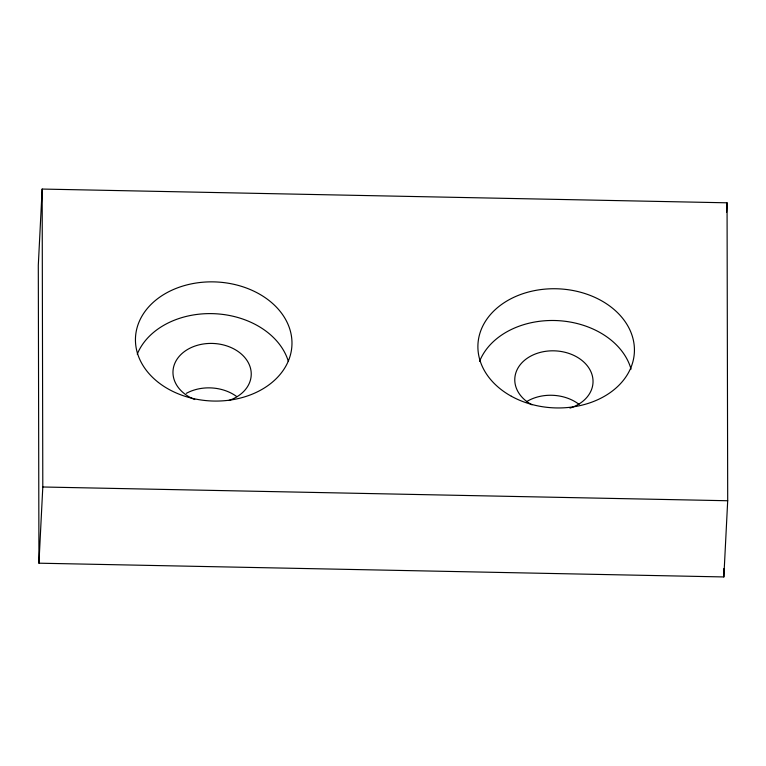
<?xml version="1.0" encoding="UTF-8"?>
<svg xmlns="http://www.w3.org/2000/svg" width="766" height="766" viewBox="0 0 766 766"><rect width="100%" height="100%" fill="white"/><g stroke="black" fill="none" stroke-linecap="round" stroke-linejoin="round"><path stroke-width="1.15" d="M42.159 189.058L38.3 265.256L38.942 563.192L723.841 576.942L727.7 500.744L727.058 202.808L42.159 189.058L42.8 486.994L38.942 563.192M726.58 212.335L727.058 202.808M42.8 486.994L727.7 500.744M723.822 568.573L723.841 576.942M186.301 393.36A39.162 29.778 2.9 0 1 236.847 396.664M526.558 401.662A39.162 29.778 2.9 0 1 579.077 404.381M137.258 354.16A78.314 59.557 2.9 0 1 214.873 313.725A78.314 59.557 2.9 0 1 288.38 361.466M194.746 399.546A39.162 29.778 2.9 0 1 181.734 353.768A39.162 29.778 2.9 0 1 242.899 355.481A39.162 29.778 2.9 0 1 228.833 400.503M531.977 404.821A39.162 29.778 2.9 0 1 526.06 359.082A39.162 29.778 2.9 0 1 586.038 364.29A39.162 29.778 2.9 0 1 569.981 408.115M479.583 361.341A78.314 59.557 2.9 0 1 557.638 320.619A78.314 59.557 2.9 0 1 631.05 369.126M511.343 396.242A78.314 59.557 2.9 0 0 634.143 355.118A78.314 59.557 2.9 0 0 522.987 293.665A78.314 59.557 2.9 0 0 511.343 396.242M158.447 382.483A78.314 59.557 2.9 0 0 289.347 358.402A78.314 59.557 2.9 0 0 193.319 283.497A78.314 59.557 2.9 0 0 158.447 382.483"/></g></svg>
